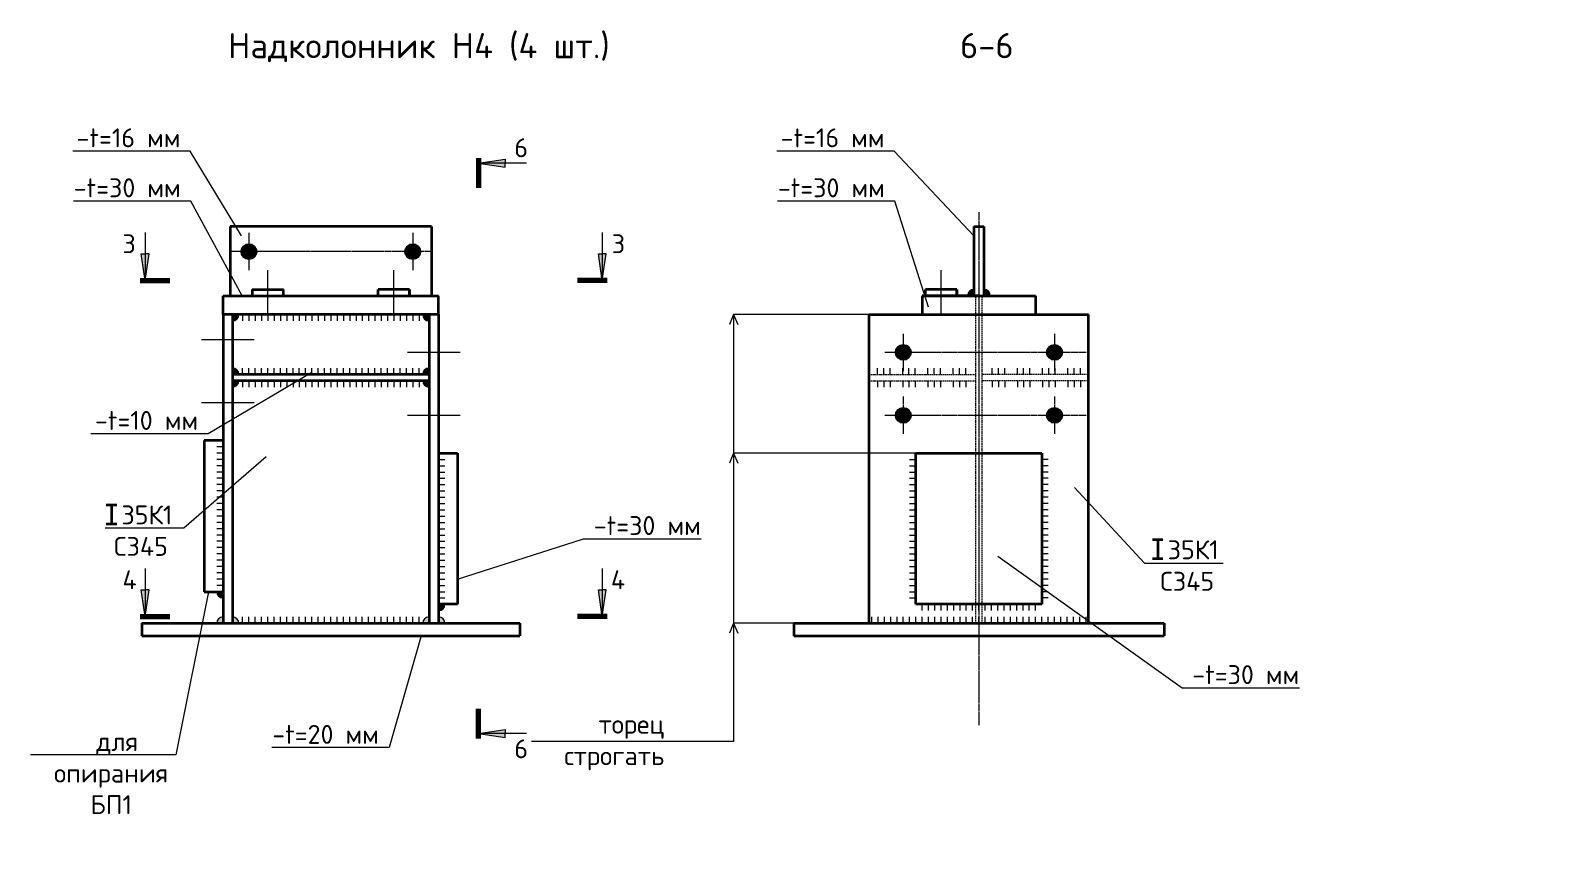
# Model space of a CAD drawing. Header units: millimetres. Extents: x 0 to 44639, y 0 to 10183.
# Drawn here: x 3799 to 6212, y 2952 to 4256 of the extents above; entities that cross this region are included whole.
import ezdxf
from ezdxf import colors
from ezdxf.entities.mleader import LeaderData, LeaderLine
from ezdxf.math import Vec2, Vec3

# ---------------------------------------------------------------- set-up
doc = ezdxf.new("R2010")
doc.units = ezdxf.units.MM
doc.linetypes.add('JIS_02_2.0', pattern=[3, 2, -1])
doc.linetypes.add('JIS_08_11', pattern=[12.8, 11, -0.6, 0.6, -0.6])
for name, color, linetype, lineweight in [('НАДПИСИ', 11, 'Continuous', 13), ('ОСЕВАЯ', 50, 'JIS_08_11', 13), ('ОСНОВНАЯ', 213, 'Continuous', 35), ('ШТРИХОВАЯ', 84, 'JIS_02_2.0', 13)]:
    doc.layers.add(name, color=color, linetype=linetype, lineweight=lineweight)
doc.styles.add('ОСК', font='isocpeur.ttf')

# ---------------------------------------------------------------- blocks, each defined once
blk = doc.blocks.new('_None')
blk = doc.blocks.new('A$C6A7E4B16')
at = {"layer": 'ОСНОВНАЯ'}
for p, q in [((0, 30), (16.7, 30)), ((8.4, 30), (8.4, 0)), ((0, 0), (16.7, 0))]:
    blk.add_line(p, q, dxfattribs=at)

msp = doc.modelspace()

# ---------------------------------------------------------------- hatches: boundary and pattern name
at = {"layer": 'НАДПИСИ'}
h = msp.add_hatch(color=256, dxfattribs=at)
h.paths.add_polyline_path([(4510.4, 4045.3), (4552.5, 4045.3), (4552.5, 4051.5)])
h.paths.add_polyline_path([(4510.4, 4045.3), (4552.5, 4039), (4552.5, 4045.3)])
h = msp.add_hatch(color=256, dxfattribs=at)
h.paths.add_polyline_path([(3981.3, 3859.1), (3981.3, 3901.2), (3975.1, 3901.2)])
h.paths.add_polyline_path([(3981.3, 3859.1), (3987.6, 3901.2), (3981.3, 3901.2)])
h = msp.add_hatch(color=256, dxfattribs=at)
h.paths.add_polyline_path([(4706.8, 3859.1), (4706.8, 3901.2), (4713, 3901.2)])
h.paths.add_polyline_path([(4706.8, 3859.1), (4700.6, 3901.2), (4706.8, 3901.2)])
h = msp.add_hatch(color=256, dxfattribs=at)
h.dxf.hatch_style = 1
h.paths.add_polyline_path([(5296.6, 3844.8, 0.414214), (5286.6, 3834.8), (5296.6, 3834.8)])
h = msp.add_hatch(color=256, dxfattribs=at)
h.dxf.hatch_style = 1
h.paths.add_polyline_path([(5312.6, 3844.8, -0.414214), (5322.6, 3834.8), (5312.6, 3834.8)])
h = msp.add_hatch(color=256, dxfattribs=at)
h.dxf.hatch_style = 1
h.paths.add_polyline_path([(4119.9, 3794.8, 0.414214), (4129.9, 3804.8), (4119.9, 3804.8)])
h = msp.add_hatch(color=256, dxfattribs=at)
h.dxf.hatch_style = 1
h.paths.add_polyline_path([(4431.9, 3794.8, -0.414214), (4421.9, 3804.8), (4431.9, 3804.8)])
h = msp.add_hatch(color=256, dxfattribs=at)
h.dxf.hatch_style = 1
h.paths.add_polyline_path([(4119.9, 3719.8, -0.414214), (4129.9, 3709.8), (4119.9, 3709.8)])
h = msp.add_hatch(color=256, dxfattribs=at)
h.dxf.hatch_style = 1
h.paths.add_polyline_path([(4431.9, 3719.8, 0.414214), (4421.9, 3709.8), (4431.9, 3709.8)])
h = msp.add_hatch(color=256, dxfattribs=at)
h.dxf.hatch_style = 1
h.paths.add_polyline_path([(4119.9, 3689.8, 0.414214), (4129.9, 3699.8), (4119.9, 3699.8)])
h = msp.add_hatch(color=256, dxfattribs=at)
h.dxf.hatch_style = 1
h.paths.add_polyline_path([(4431.9, 3689.8, -0.414214), (4421.9, 3699.8), (4431.9, 3699.8)])
h = msp.add_hatch(color=256, dxfattribs=at)
h.paths.add_polyline_path([(3981.3, 3325.5), (3981.3, 3367.7), (3975.1, 3367.7)])
h.paths.add_polyline_path([(3981.3, 3325.5), (3987.6, 3367.7), (3981.3, 3367.7)])
h = msp.add_hatch(color=256, dxfattribs=at)
h.dxf.hatch_style = 1
h.paths.add_polyline_path([(4104.9, 3354.8, -0.414214), (4094.9, 3364.8), (4104.9, 3364.8)])
h = msp.add_hatch(color=256, dxfattribs=at)
h.paths.add_polyline_path([(4706.8, 3325.5), (4706.8, 3367.7), (4713, 3367.7)])
h.paths.add_polyline_path([(4706.8, 3325.5), (4700.6, 3367.7), (4706.8, 3367.7)])
h = msp.add_hatch(color=256, dxfattribs=at)
h.dxf.hatch_style = 1
h.paths.add_polyline_path([(4446.9, 3334.8, 0.414214), (4456.9, 3344.8), (4446.9, 3344.8)])
h = msp.add_hatch(color=256, dxfattribs=at)
h.dxf.hatch_style = 1
h.paths.add_polyline_path([(4104.9, 3314.8), (4104.9, 3324.8, 0.414214), (4094.9, 3314.8)])
h.paths.add_polyline_path([(4129.9, 3314.8, 0.414214), (4119.9, 3324.8), (4119.9, 3314.8)])
h = msp.add_hatch(color=256, dxfattribs=at)
h.dxf.hatch_style = 1
h.paths.add_polyline_path([(4446.9, 3324.8, -0.414214), (4456.9, 3314.8), (4446.9, 3314.8)])
h.paths.add_polyline_path([(4431.9, 3324.8), (4431.9, 3314.8), (4421.9, 3314.8, -0.414214)])
h = msp.add_hatch(color=256, dxfattribs=at)
h.paths.add_polyline_path([(4510.4, 3139.7), (4552.5, 3139.7), (4552.5, 3133.5)])
h.paths.add_polyline_path([(4510.4, 3139.7), (4552.5, 3145.9), (4552.5, 3139.7)])
at = {"layer": 'ОСНОВНАЯ'}
h = msp.add_hatch(color=256, dxfattribs=at)
h.dxf.hatch_style = 1
edge = h.paths.add_edge_path()
edge.add_arc((4145.9, 3904.8), 11.5, 0, 90)
edge.add_line((4145.9, 3916.3), (4145.9, 3904.8))
edge.add_line((4145.9, 3904.8), (4157.4, 3904.8))
edge = h.paths.add_edge_path()
edge.add_arc((4145.9, 3904.8), 11.5, 270, 360)
edge.add_line((4157.4, 3904.8), (4145.9, 3904.8))
edge.add_line((4145.9, 3904.8), (4145.9, 3893.3))
edge = h.paths.add_edge_path()
edge.add_arc((4145.9, 3904.8), 11.5, 180, 270)
edge.add_line((4145.9, 3893.3), (4145.9, 3904.8))
edge.add_line((4145.9, 3904.8), (4134.4, 3904.8))
edge = h.paths.add_edge_path()
edge.add_arc((4145.9, 3904.8), 11.5, 90, 180)
edge.add_line((4134.4, 3904.8), (4145.9, 3904.8))
edge.add_line((4145.9, 3904.8), (4145.9, 3916.3))
h = msp.add_hatch(color=256, dxfattribs=at)
h.dxf.hatch_style = 1
edge = h.paths.add_edge_path()
edge.add_arc((4405.9, 3904.8), 11.5, 450, 540, ccw=False)
edge.add_line((4405.9, 3916.3), (4405.9, 3904.8))
edge.add_line((4405.9, 3904.8), (4394.4, 3904.8))
edge = h.paths.add_edge_path()
edge.add_arc((4405.9, 3904.8), 11.5, 180, 270, ccw=False)
edge.add_line((4394.4, 3904.8), (4405.9, 3904.8))
edge.add_line((4405.9, 3904.8), (4405.9, 3893.3))
edge = h.paths.add_edge_path()
edge.add_arc((4405.9, 3904.8), 11.5, 270, 360, ccw=False)
edge.add_line((4405.9, 3893.3), (4405.9, 3904.8))
edge.add_line((4405.9, 3904.8), (4417.4, 3904.8))
edge = h.paths.add_edge_path()
edge.add_arc((4405.9, 3904.8), 11.5, 360, 450, ccw=False)
edge.add_line((4417.4, 3904.8), (4405.9, 3904.8))
edge.add_line((4405.9, 3904.8), (4405.9, 3916.3))
h = msp.add_hatch(color=256, dxfattribs=at)
h.dxf.hatch_style = 1
edge = h.paths.add_edge_path()
edge.add_arc((5184.6, 3744.8), 11.5, 0, 90)
edge.add_line((5184.6, 3756.3), (5184.6, 3744.8))
edge.add_line((5184.6, 3744.8), (5196.1, 3744.8))
edge = h.paths.add_edge_path()
edge.add_arc((5184.6, 3744.8), 11.5, 270, 360)
edge.add_line((5196.1, 3744.8), (5184.6, 3744.8))
edge.add_line((5184.6, 3744.8), (5184.6, 3733.3))
edge = h.paths.add_edge_path()
edge.add_arc((5184.6, 3744.8), 11.5, 180, 270)
edge.add_line((5184.6, 3733.3), (5184.6, 3744.8))
edge.add_line((5184.6, 3744.8), (5173.1, 3744.8))
edge = h.paths.add_edge_path()
edge.add_arc((5184.6, 3744.8), 11.5, 90, 180)
edge.add_line((5173.1, 3744.8), (5184.6, 3744.8))
edge.add_line((5184.6, 3744.8), (5184.6, 3756.3))
h = msp.add_hatch(color=256, dxfattribs=at)
h.dxf.hatch_style = 1
edge = h.paths.add_edge_path()
edge.add_arc((5424.6, 3744.8), 11.5, 450, 540, ccw=False)
edge.add_line((5424.6, 3756.3), (5424.6, 3744.8))
edge.add_line((5424.6, 3744.8), (5413.1, 3744.8))
edge = h.paths.add_edge_path()
edge.add_arc((5424.6, 3744.8), 11.5, 180, 270, ccw=False)
edge.add_line((5413.1, 3744.8), (5424.6, 3744.8))
edge.add_line((5424.6, 3744.8), (5424.6, 3733.3))
edge = h.paths.add_edge_path()
edge.add_arc((5424.6, 3744.8), 11.5, 270, 360, ccw=False)
edge.add_line((5424.6, 3733.3), (5424.6, 3744.8))
edge.add_line((5424.6, 3744.8), (5436.1, 3744.8))
edge = h.paths.add_edge_path()
edge.add_arc((5424.6, 3744.8), 11.5, 360, 450, ccw=False)
edge.add_line((5436.1, 3744.8), (5424.6, 3744.8))
edge.add_line((5424.6, 3744.8), (5424.6, 3756.3))
h = msp.add_hatch(color=256, dxfattribs=at)
h.dxf.hatch_style = 1
edge = h.paths.add_edge_path()
edge.add_arc((5184.6, 3644.8), 11.5, 0, 90)
edge.add_line((5184.6, 3656.3), (5184.6, 3644.8))
edge.add_line((5184.6, 3644.8), (5196.1, 3644.8))
edge = h.paths.add_edge_path()
edge.add_arc((5184.6, 3644.8), 11.5, 270, 360)
edge.add_line((5196.1, 3644.8), (5184.6, 3644.8))
edge.add_line((5184.6, 3644.8), (5184.6, 3633.3))
edge = h.paths.add_edge_path()
edge.add_arc((5184.6, 3644.8), 11.5, 180, 270)
edge.add_line((5184.6, 3633.3), (5184.6, 3644.8))
edge.add_line((5184.6, 3644.8), (5173.1, 3644.8))
edge = h.paths.add_edge_path()
edge.add_arc((5184.6, 3644.8), 11.5, 90, 180)
edge.add_line((5173.1, 3644.8), (5184.6, 3644.8))
edge.add_line((5184.6, 3644.8), (5184.6, 3656.3))
h = msp.add_hatch(color=256, dxfattribs=at)
h.dxf.hatch_style = 1
edge = h.paths.add_edge_path()
edge.add_arc((5424.6, 3644.8), 11.5, 450, 540, ccw=False)
edge.add_line((5424.6, 3656.3), (5424.6, 3644.8))
edge.add_line((5424.6, 3644.8), (5413.1, 3644.8))
edge = h.paths.add_edge_path()
edge.add_arc((5424.6, 3644.8), 11.5, 180, 270, ccw=False)
edge.add_line((5413.1, 3644.8), (5424.6, 3644.8))
edge.add_line((5424.6, 3644.8), (5424.6, 3633.3))
edge = h.paths.add_edge_path()
edge.add_arc((5424.6, 3644.8), 11.5, 270, 360, ccw=False)
edge.add_line((5424.6, 3633.3), (5424.6, 3644.8))
edge.add_line((5424.6, 3644.8), (5436.1, 3644.8))
edge = h.paths.add_edge_path()
edge.add_arc((5424.6, 3644.8), 11.5, 360, 450, ccw=False)
edge.add_line((5436.1, 3644.8), (5424.6, 3644.8))
edge.add_line((5424.6, 3644.8), (5424.6, 3656.3))

# ---------------------------------------------------------------- linework, layer by layer
at = {"color": 7, "lineweight": 70}
for p, q in [((4510.4, 4053.2), (4510.4, 4006.1)), ((3973.4, 3859.1), (4020.5, 3859.1)), ((4714.7, 3859.1), (4667.7, 3859.1)), ((3973.4, 3325.5), (4020.5, 3325.5)), ((4714.7, 3325.5), (4667.7, 3325.5)), ((4510.4, 3131.8), (4510.4, 3178.8))]:
    msp.add_line(p, q, dxfattribs=at)
for p, q in [((4150.9, 3834.8), (4150.9, 3844.8)), ((4119.9, 3709.8), (4119.9, 3699.8))]:
    msp.add_line(p, q)
at = {"layer": 'НАДПИСИ'}
for p, q in [((4510.4, 4045.3), (4552.5, 4051.5)), ((4586.6, 4045.3), (4510.4, 4045.3)), ((4510.4, 4045.3), (4552.5, 4039)), ((4552.5, 4051.5), (4552.5, 4045.3)), ((4552.5, 4039), (4552.5, 4045.3)), ((3981.3, 3935.3), (3981.3, 3859.1)), ((4706.8, 3935.3), (4706.8, 3859.1)), ((3981.3, 3859.1), (3975.1, 3901.2)), ((3975.1, 3901.2), (3981.3, 3901.2)), ((3981.3, 3859.1), (3987.6, 3901.2)), ((3987.6, 3901.2), (3981.3, 3901.2)), ((4706.8, 3859.1), (4700.6, 3901.2)), ((4700.6, 3901.2), (4706.8, 3901.2)), ((4706.8, 3859.1), (4713, 3901.2)), ((4713, 3901.2), (4706.8, 3901.2)), ((4135.9, 3804.8), (4135.9, 3794.8)), ((4145.9, 3804.8), (4145.9, 3794.8)), ((4155.9, 3804.8), (4155.9, 3794.8)), ((4165.9, 3804.8), (4165.9, 3794.8)), ((4175.9, 3804.8), (4175.9, 3794.8)), ((4185.9, 3804.8), (4185.9, 3794.8)), ((4195.9, 3804.8), (4195.9, 3794.8)), ((4205.9, 3804.8), (4205.9, 3794.8)), ((4215.9, 3804.8), (4215.9, 3794.8)), ((4225.9, 3804.8), (4225.9, 3794.8)), ((4235.9, 3804.8), (4235.9, 3794.8)), ((4245.9, 3804.8), (4245.9, 3794.8)), ((4255.9, 3804.8), (4255.9, 3794.8)), ((4265.9, 3804.8), (4265.9, 3794.8)), ((4275.9, 3804.8), (4275.9, 3794.8)), ((4285.9, 3804.8), (4285.9, 3794.8)), ((4295.9, 3804.8), (4295.9, 3794.8)), ((4305.9, 3804.8), (4305.9, 3794.8)), ((4315.9, 3804.8), (4315.9, 3794.8)), ((4325.9, 3804.8), (4325.9, 3794.8)), ((4335.9, 3804.8), (4335.9, 3794.8)), ((4345.9, 3804.8), (4345.9, 3794.8)), ((4355.9, 3804.8), (4355.9, 3794.8)), ((4365.9, 3804.8), (4365.9, 3794.8)), ((4375.9, 3804.8), (4375.9, 3794.8)), ((4385.9, 3804.8), (4385.9, 3794.8)), ((4395.9, 3804.8), (4395.9, 3794.8)), ((4405.9, 3804.8), (4405.9, 3794.8)), ((4415.9, 3804.8), (4415.9, 3794.8)), ((4915.3, 3804.8), (4908.6, 3788.8)), ((4915.3, 3804.8), (4915.3, 3127)), ((4915.3, 3804.8), (4922, 3788.8)), ((5204.6, 3804.8), (4915.3, 3804.8)), ((4154.1, 3764.8), (4070.7, 3764.8)), ((4481.1, 3744.8), (4397.7, 3744.8)), ((4135.9, 3709.8), (4135.9, 3719.8)), ((4145.9, 3709.8), (4145.9, 3719.8)), ((4155.9, 3709.8), (4155.9, 3719.8)), ((4165.9, 3709.8), (4165.9, 3719.8)), ((4175.9, 3709.8), (4175.9, 3719.8)), ((4185.9, 3709.8), (4185.9, 3719.8)), ((4195.9, 3709.8), (4195.9, 3719.8)), ((4205.9, 3709.8), (4205.9, 3719.8)), ((4215.9, 3709.8), (4215.9, 3719.8)), ((4225.9, 3709.8), (4225.9, 3719.8)), ((4235.9, 3709.8), (4235.9, 3719.8)), ((4245.9, 3709.8), (4245.9, 3719.8)), ((4255.9, 3709.8), (4255.9, 3719.8)), ((4265.9, 3709.8), (4265.9, 3719.8)), ((4275.9, 3709.8), (4275.9, 3719.8)), ((4285.9, 3709.8), (4285.9, 3719.8)), ((4295.9, 3709.8), (4295.9, 3719.8)), ((4305.9, 3709.8), (4305.9, 3719.8)), ((4315.9, 3709.8), (4315.9, 3719.8)), ((4325.9, 3709.8), (4325.9, 3719.8)), ((4335.9, 3709.8), (4335.9, 3719.8)), ((4345.9, 3709.8), (4345.9, 3719.8)), ((4355.9, 3709.8), (4355.9, 3719.8)), ((4365.9, 3709.8), (4365.9, 3719.8)), ((4375.9, 3709.8), (4375.9, 3719.8)), ((4385.9, 3709.8), (4385.9, 3719.8)), ((4395.9, 3709.8), (4395.9, 3719.8)), ((4405.9, 3709.8), (4405.9, 3719.8)), ((4415.9, 3709.8), (4415.9, 3719.8)), ((5143.6, 3709.8), (5143.6, 3719.8)), ((5153.6, 3709.8), (5153.6, 3719.8)), ((5163.6, 3709.8), (5163.6, 3719.8)), ((5183.6, 3709.8), (5183.6, 3719.8)), ((5193.6, 3709.8), (5193.6, 3719.8)), ((5203.6, 3709.8), (5203.6, 3719.8)), ((5223.6, 3709.8), (5223.6, 3719.8)), ((5233.6, 3709.8), (5233.6, 3719.8)), ((5243.6, 3709.8), (5243.6, 3719.8)), ((5263.6, 3709.8), (5263.6, 3719.8)), ((5273.6, 3709.8), (5273.6, 3719.8)), ((5283.6, 3709.8), (5283.6, 3719.8)), ((5325.6, 3709.8), (5325.6, 3719.8)), ((5335.6, 3709.8), (5335.6, 3719.8)), ((5345.6, 3709.8), (5345.6, 3719.8)), ((5365.6, 3709.8), (5365.6, 3719.8)), ((5375.6, 3709.8), (5375.6, 3719.8)), ((5385.6, 3709.8), (5385.6, 3719.8)), ((5405.6, 3709.8), (5405.6, 3719.8)), ((5415.6, 3709.8), (5415.6, 3719.8)), ((5425.6, 3709.8), (5425.6, 3719.8)), ((5445.6, 3709.8), (5445.6, 3719.8)), ((5455.6, 3709.8), (5455.6, 3719.8)), ((5465.6, 3709.8), (5465.6, 3719.8)), ((4135.9, 3699.8), (4135.9, 3689.8)), ((4145.9, 3699.8), (4145.9, 3689.8)), ((4155.9, 3699.8), (4155.9, 3689.8)), ((4165.9, 3699.8), (4165.9, 3689.8)), ((4175.9, 3699.8), (4175.9, 3689.8)), ((4185.9, 3699.8), (4185.9, 3689.8)), ((4195.9, 3699.8), (4195.9, 3689.8)), ((4205.9, 3699.8), (4205.9, 3689.8)), ((4215.9, 3699.8), (4215.9, 3689.8)), ((4225.9, 3699.8), (4225.9, 3689.8)), ((4235.9, 3699.8), (4235.9, 3689.8)), ((4245.9, 3699.8), (4245.9, 3689.8)), ((4255.9, 3699.8), (4255.9, 3689.8)), ((4265.9, 3699.8), (4265.9, 3689.8)), ((4275.9, 3699.8), (4275.9, 3689.8)), ((4285.9, 3699.8), (4285.9, 3689.8)), ((4295.9, 3699.8), (4295.9, 3689.8)), ((4305.9, 3699.8), (4305.9, 3689.8)), ((4315.9, 3699.8), (4315.9, 3689.8)), ((4325.9, 3699.8), (4325.9, 3689.8)), ((4335.9, 3699.8), (4335.9, 3689.8)), ((4345.9, 3699.8), (4345.9, 3689.8)), ((4355.9, 3699.8), (4355.9, 3689.8)), ((4365.9, 3699.8), (4365.9, 3689.8)), ((4375.9, 3699.8), (4375.9, 3689.8)), ((4385.9, 3699.8), (4385.9, 3689.8)), ((4395.9, 3699.8), (4395.9, 3689.8)), ((4405.9, 3699.8), (4405.9, 3689.8)), ((4415.9, 3699.8), (4415.9, 3689.8)), ((5143.6, 3699.8), (5143.6, 3689.8)), ((5153.6, 3699.8), (5153.6, 3689.8)), ((5163.6, 3699.8), (5163.6, 3689.8)), ((5183.6, 3699.8), (5183.6, 3689.8)), ((5193.6, 3699.8), (5193.6, 3689.8)), ((5203.6, 3699.8), (5203.6, 3689.8)), ((5223.6, 3699.8), (5223.6, 3689.8)), ((5233.6, 3699.8), (5233.6, 3689.8)), ((5243.6, 3699.8), (5243.6, 3689.8)), ((5263.6, 3699.8), (5263.6, 3689.8)), ((5273.6, 3699.8), (5273.6, 3689.8)), ((5283.6, 3699.8), (5283.6, 3689.8)), ((5325.6, 3699.8), (5325.6, 3689.8)), ((5335.6, 3699.8), (5335.6, 3689.8)), ((5345.6, 3699.8), (5345.6, 3689.8)), ((5365.6, 3699.8), (5365.6, 3689.8)), ((5375.6, 3699.8), (5375.6, 3689.8)), ((5385.6, 3699.8), (5385.6, 3689.8)), ((5405.6, 3699.8), (5405.6, 3689.8)), ((5415.6, 3699.8), (5415.6, 3689.8)), ((5425.6, 3699.8), (5425.6, 3689.8)), ((5445.6, 3699.8), (5445.6, 3689.8)), ((5455.6, 3699.8), (5455.6, 3689.8)), ((5465.6, 3699.8), (5465.6, 3689.8)), ((4154.1, 3664.8), (4070.7, 3664.8)), ((4481.1, 3644.8), (4397.7, 3644.8)), ((4104.9, 3594.8), (4094.9, 3594.8)), ((4104.9, 3584.8), (4094.9, 3584.8)), ((4104.9, 3574.8), (4094.9, 3574.8)), ((4446.9, 3574.8), (4456.9, 3574.8)), ((4915.3, 3584.8), (4908.6, 3568.8)), ((4915.3, 3584.8), (4922, 3568.8)), ((5204.6, 3584.8), (4915.3, 3584.8)), ((5194.6, 3574.8), (5204.6, 3574.8)), ((5414.6, 3574.8), (5404.6, 3574.8)), ((4104.9, 3564.8), (4094.9, 3564.8)), ((4104.9, 3554.8), (4094.9, 3554.8)), ((4446.9, 3564.8), (4456.9, 3564.8)), ((4446.9, 3554.8), (4456.9, 3554.8)), ((5194.6, 3564.8), (5204.6, 3564.8)), ((5194.6, 3554.8), (5204.6, 3554.8)), ((5414.6, 3564.8), (5404.6, 3564.8)), ((5414.6, 3554.8), (5404.6, 3554.8)), ((4104.9, 3544.8), (4094.9, 3544.8)), ((4104.9, 3534.8), (4094.9, 3534.8)), ((4104.9, 3524.8), (4094.9, 3524.8)), ((4446.9, 3544.8), (4456.9, 3544.8)), ((4446.9, 3534.8), (4456.9, 3534.8)), ((4446.9, 3524.8), (4456.9, 3524.8)), ((5194.6, 3544.8), (5204.6, 3544.8)), ((5194.6, 3534.8), (5204.6, 3534.8)), ((5194.6, 3524.8), (5204.6, 3524.8)), ((5414.6, 3544.8), (5404.6, 3544.8)), ((5414.6, 3534.8), (5404.6, 3534.8)), ((5414.6, 3524.8), (5404.6, 3524.8)), ((4104.9, 3514.8), (4094.9, 3514.8)), ((4104.9, 3504.8), (4094.9, 3504.8)), ((4446.9, 3514.8), (4456.9, 3514.8)), ((4446.9, 3504.8), (4456.9, 3504.8)), ((5194.6, 3514.8), (5204.6, 3514.8)), ((5194.6, 3504.8), (5204.6, 3504.8)), ((5414.6, 3514.8), (5404.6, 3514.8)), ((5414.6, 3504.8), (5404.6, 3504.8)), ((4104.9, 3494.8), (4094.9, 3494.8)), ((4104.9, 3484.8), (4094.9, 3484.8)), ((4104.9, 3474.8), (4094.9, 3474.8)), ((4446.9, 3494.8), (4456.9, 3494.8)), ((4446.9, 3484.8), (4456.9, 3484.8)), ((4446.9, 3474.8), (4456.9, 3474.8)), ((5194.6, 3494.8), (5204.6, 3494.8)), ((5194.6, 3484.8), (5204.6, 3484.8)), ((5194.6, 3474.8), (5204.6, 3474.8)), ((5414.6, 3494.8), (5404.6, 3494.8)), ((5414.6, 3484.8), (5404.6, 3484.8)), ((5414.6, 3474.8), (5404.6, 3474.8)), ((4104.9, 3464.8), (4094.9, 3464.8)), ((4104.9, 3454.8), (4094.9, 3454.8)), ((4446.9, 3464.8), (4456.9, 3464.8)), ((4446.9, 3454.8), (4456.9, 3454.8)), ((5194.6, 3464.8), (5204.6, 3464.8)), ((5194.6, 3454.8), (5204.6, 3454.8)), ((5414.6, 3464.8), (5404.6, 3464.8)), ((5414.6, 3454.8), (5404.6, 3454.8)), ((4104.9, 3444.8), (4094.9, 3444.8)), ((4104.9, 3434.8), (4094.9, 3434.8)), ((4446.9, 3444.8), (4456.9, 3444.8)), ((4446.9, 3434.8), (4456.9, 3434.8)), ((5194.6, 3444.8), (5204.6, 3444.8)), ((5194.6, 3434.8), (5204.6, 3434.8)), ((5414.6, 3444.8), (5404.6, 3444.8)), ((5414.6, 3434.8), (5404.6, 3434.8)), ((4104.9, 3424.8), (4094.9, 3424.8)), ((4104.9, 3414.8), (4094.9, 3414.8)), ((4104.9, 3404.8), (4094.9, 3404.8)), ((4446.9, 3424.8), (4456.9, 3424.8)), ((4446.9, 3414.8), (4456.9, 3414.8)), ((4446.9, 3404.8), (4456.9, 3404.8)), ((5194.6, 3424.8), (5204.6, 3424.8)), ((5194.6, 3414.8), (5204.6, 3414.8)), ((5194.6, 3404.8), (5204.6, 3404.8)), ((5414.6, 3424.8), (5404.6, 3424.8)), ((5414.6, 3414.8), (5404.6, 3414.8)), ((5414.6, 3404.8), (5404.6, 3404.8)), ((3981.3, 3401.8), (3981.3, 3325.5)), ((4104.9, 3394.8), (4094.9, 3394.8)), ((4104.9, 3384.8), (4094.9, 3384.8)), ((4446.9, 3394.8), (4456.9, 3394.8)), ((4446.9, 3384.8), (4456.9, 3384.8)), ((4706.8, 3401.8), (4706.8, 3325.5)), ((5194.6, 3394.8), (5204.6, 3394.8)), ((5194.6, 3384.8), (5204.6, 3384.8)), ((5414.6, 3394.8), (5404.6, 3394.8)), ((5414.6, 3384.8), (5404.6, 3384.8)), ((3981.3, 3325.5), (3975.1, 3367.7)), ((3975.1, 3367.7), (3981.3, 3367.7)), ((3981.3, 3325.5), (3987.6, 3367.7)), ((3987.6, 3367.7), (3981.3, 3367.7)), ((4104.9, 3374.8), (4094.9, 3374.8)), ((4446.9, 3374.8), (4456.9, 3374.8)), ((4446.9, 3364.8), (4456.9, 3364.8)), ((4446.9, 3354.8), (4456.9, 3354.8)), ((4706.8, 3325.5), (4700.6, 3367.7)), ((4700.6, 3367.7), (4706.8, 3367.7)), ((4706.8, 3325.5), (4713, 3367.7)), ((4713, 3367.7), (4706.8, 3367.7)), ((5194.6, 3374.8), (5204.6, 3374.8)), ((5194.6, 3364.8), (5204.6, 3364.8)), ((5194.6, 3354.8), (5204.6, 3354.8)), ((5414.6, 3374.8), (5404.6, 3374.8)), ((5414.6, 3364.8), (5404.6, 3364.8)), ((5414.6, 3354.8), (5404.6, 3354.8)), ((5214.6, 3334.8), (5214.6, 3344.8)), ((5224.6, 3334.8), (5224.6, 3344.8)), ((5234.6, 3334.8), (5234.6, 3344.8)), ((5244.6, 3334.8), (5244.6, 3344.8)), ((5254.6, 3334.8), (5254.6, 3344.8)), ((5264.6, 3334.8), (5264.6, 3344.8)), ((5274.6, 3334.8), (5274.6, 3344.8)), ((5284.6, 3334.8), (5284.6, 3344.8)), ((5294.6, 3334.8), (5294.6, 3344.8)), ((5304.6, 3334.8), (5304.6, 3344.8)), ((5314.6, 3334.8), (5314.6, 3344.8)), ((5324.6, 3334.8), (5324.6, 3344.8)), ((5334.6, 3334.8), (5334.6, 3344.8)), ((5344.6, 3334.8), (5344.6, 3344.8)), ((5354.6, 3334.8), (5354.6, 3344.8)), ((5364.6, 3334.8), (5364.6, 3344.8)), ((5374.6, 3334.8), (5374.6, 3344.8)), ((5384.6, 3334.8), (5384.6, 3344.8)), ((5394.6, 3334.8), (5394.6, 3344.8)), ((4135.9, 3314.8), (4135.9, 3324.8)), ((4145.9, 3314.8), (4145.9, 3324.8)), ((4155.9, 3314.8), (4155.9, 3324.8)), ((4165.9, 3314.8), (4165.9, 3324.8)), ((4175.9, 3314.8), (4175.9, 3324.8)), ((4185.9, 3314.8), (4185.9, 3324.8)), ((4195.9, 3314.8), (4195.9, 3324.8)), ((4205.9, 3314.8), (4205.9, 3324.8)), ((4215.9, 3314.8), (4215.9, 3324.8)), ((4225.9, 3314.8), (4225.9, 3324.8)), ((4235.9, 3314.8), (4235.9, 3324.8)), ((4245.9, 3314.8), (4245.9, 3324.8)), ((4255.9, 3314.8), (4255.9, 3324.8)), ((4265.9, 3314.8), (4265.9, 3324.8)), ((4275.9, 3314.8), (4275.9, 3324.8)), ((4285.9, 3314.8), (4285.9, 3324.8)), ((4295.9, 3314.8), (4295.9, 3324.8)), ((4305.9, 3314.8), (4305.9, 3324.8)), ((4315.9, 3314.8), (4315.9, 3324.8)), ((4325.9, 3314.8), (4325.9, 3324.8)), ((4335.9, 3314.8), (4335.9, 3324.8)), ((4345.9, 3314.8), (4345.9, 3324.8)), ((4355.9, 3314.8), (4355.9, 3324.8)), ((4365.9, 3314.8), (4365.9, 3324.8)), ((4375.9, 3314.8), (4375.9, 3324.8)), ((4385.9, 3314.8), (4385.9, 3324.8)), ((4395.9, 3314.8), (4395.9, 3324.8)), ((4405.9, 3314.8), (4405.9, 3324.8)), ((4415.9, 3314.8), (4415.9, 3324.8)), ((4915.3, 3314.8), (4908.6, 3298.8)), ((5598.6, 3314.8), (4915.3, 3314.8)), ((4915.3, 3314.8), (4922, 3298.8)), ((5134.6, 3314.8), (5134.6, 3324.8)), ((5144.6, 3314.8), (5144.6, 3324.8)), ((5154.6, 3314.8), (5154.6, 3324.8)), ((5164.6, 3314.8), (5164.6, 3324.8)), ((5174.6, 3314.8), (5174.6, 3324.8)), ((5184.6, 3314.8), (5184.6, 3324.8)), ((5194.6, 3314.8), (5194.6, 3324.8)), ((5204.6, 3314.8), (5204.6, 3324.8)), ((5214.6, 3314.8), (5214.6, 3324.8)), ((5224.6, 3314.8), (5224.6, 3324.8)), ((5234.6, 3314.8), (5234.6, 3324.8)), ((5244.6, 3314.8), (5244.6, 3324.8)), ((5254.6, 3314.8), (5254.6, 3324.8)), ((5264.6, 3314.8), (5264.6, 3324.8)), ((5274.6, 3314.8), (5274.6, 3324.8)), ((5284.6, 3314.8), (5284.6, 3324.8)), ((5294.6, 3314.8), (5294.6, 3324.8)), ((5304.6, 3314.8), (5304.6, 3324.8)), ((5314.6, 3314.8), (5314.6, 3324.8)), ((5324.6, 3314.8), (5324.6, 3324.8)), ((5334.6, 3314.8), (5334.6, 3324.8)), ((5344.6, 3314.8), (5344.6, 3324.8)), ((5354.6, 3314.8), (5354.6, 3324.8)), ((5364.6, 3314.8), (5364.6, 3324.8)), ((5374.6, 3314.8), (5374.6, 3324.8)), ((5384.6, 3314.8), (5384.6, 3324.8)), ((5394.6, 3314.8), (5394.6, 3324.8)), ((5404.6, 3314.8), (5404.6, 3324.8)), ((5414.6, 3314.8), (5414.6, 3324.8)), ((5424.6, 3314.8), (5424.6, 3324.8)), ((5434.6, 3314.8), (5434.6, 3324.8)), ((5444.6, 3314.8), (5444.6, 3324.8)), ((5454.6, 3314.8), (5454.6, 3324.8)), ((5464.6, 3314.8), (5464.6, 3324.8)), ((5474.6, 3314.8), (5474.6, 3324.8)), ((4510.4, 3139.7), (4552.5, 3145.9)), ((4586.6, 3139.7), (4510.4, 3139.7)), ((4510.4, 3139.7), (4552.5, 3133.5)), ((4552.5, 3145.9), (4552.5, 3139.7)), ((4552.5, 3133.5), (4552.5, 3139.7)), ((4915.3, 3127), (4594.6, 3127))]:
    msp.add_line(p, q, dxfattribs=at)
for centre, start, end in [((5296.6, 3834.8), 90, 180), ((5312.6, 3834.8), 0, 90), ((4119.9, 3804.8), 270, 0), ((4431.9, 3804.8), 180, 270), ((4119.9, 3709.8), 0, 90), ((4431.9, 3709.8), 90, 180), ((4119.9, 3699.8), 270, 0), ((4431.9, 3699.8), 180, 270), ((4104.9, 3364.8), 180, 270), ((4446.9, 3344.8), 270, 0), ((4104.9, 3314.8), 90, 180), ((4119.9, 3314.8), 0, 90), ((4431.9, 3314.8), 90, 180), ((4446.9, 3314.8), 0, 90)]:
    msp.add_arc(centre, 10, start, end, dxfattribs=at)
at = {"layer": 'ОСЕВАЯ', "linetype": 'JIS_08_11'}
for p, q in [((5304.6, 3967.2), (5304.6, 3152.7)), ((4145.9, 3934.5), (4145.9, 3875.2)), ((4405.9, 3934.5), (4405.9, 3875.2)), ((4435.9, 3904.8), (4115.9, 3904.8)), ((4175.9, 3804.8), (4175.9, 3875.6)), ((4375.9, 3804.8), (4375.9, 3875.6)), ((5244.6, 3804.8), (5244.6, 3875.6)), ((5184.6, 3774.5), (5184.6, 3715.2)), ((5424.6, 3774.5), (5424.6, 3715.2)), ((5474.6, 3744.8), (5154.6, 3744.8)), ((5184.6, 3674.5), (5184.6, 3615.2)), ((5424.6, 3674.5), (5424.6, 3615.2)), ((5474.6, 3644.8), (5154.6, 3644.8))]:
    msp.add_line(p, q, dxfattribs=at)
at = {"layer": 'ОСНОВНАЯ'}
for p, q in [((4435.9, 3944.8), (4115.9, 3944.8)), ((4115.9, 3944.8), (4115.9, 3834.8)), ((4435.9, 3944.8), (4435.9, 3834.8)), ((5296.6, 3944.8), (5312.6, 3944.8)), ((5296.6, 3944.8), (5296.6, 3834.8)), ((5312.6, 3944.8), (5312.6, 3834.8)), ((4150.9, 3844.8), (4150.9, 3834.8)), ((4150.9, 3844.8), (4200.9, 3844.8)), ((4200.9, 3834.8), (4200.9, 3844.8)), ((4350.9, 3834.8), (4350.9, 3844.8)), ((4400.9, 3844.8), (4350.9, 3844.8)), ((4400.9, 3844.8), (4400.9, 3834.8)), ((4400.9, 3834.8), (4400.9, 3844.8)), ((5219.6, 3834.8), (5219.6, 3844.8)), ((5269.6, 3844.8), (5219.6, 3844.8)), ((5269.6, 3844.8), (5269.6, 3834.8)), ((5269.6, 3834.8), (5269.6, 3844.8)), ((4104.9, 3834.8), (4446.9, 3834.8)), ((4104.9, 3804.8), (4104.9, 3834.8)), ((4446.9, 3804.8), (4446.9, 3834.8)), ((5214.6, 3834.8), (5394.6, 3834.8)), ((5304.6, 3834.8), (5214.6, 3834.8)), ((5214.6, 3834.8), (5214.6, 3804.8)), ((5304.6, 3834.8), (5394.6, 3834.8)), ((5394.6, 3834.8), (5394.6, 3804.8)), ((4104.9, 3804.8), (4104.9, 3314.8)), ((4446.9, 3804.8), (4104.9, 3804.8)), ((4119.9, 3804.8), (4119.9, 3314.8)), ((4431.9, 3804.8), (4119.9, 3804.8)), ((4431.9, 3804.8), (4119.9, 3804.8)), ((4431.9, 3804.8), (4431.9, 3314.8)), ((4446.9, 3804.8), (4446.9, 3314.8)), ((5130.6, 3314.8), (5130.6, 3804.8)), ((5130.6, 3804.8), (5478.6, 3804.8)), ((5478.6, 3314.8), (5478.6, 3804.8)), ((4431.9, 3709.8), (4119.9, 3709.8)), ((4431.9, 3699.8), (4119.9, 3699.8)), ((4431.9, 3699.8), (4119.9, 3699.8)), ((4104.9, 3604.8), (4074.9, 3604.8)), ((4074.9, 3604.8), (4074.9, 3364.8)), ((4446.9, 3584.8), (4476.9, 3584.8)), ((4476.9, 3584.8), (4476.9, 3344.8)), ((5204.6, 3584.8), (5404.6, 3584.8)), ((5204.6, 3344.8), (5204.6, 3584.8)), ((5404.6, 3584.8), (5404.6, 3344.8)), ((4074.9, 3364.8), (4104.9, 3364.8)), ((4476.9, 3344.8), (4446.9, 3344.8)), ((5404.6, 3344.8), (5204.6, 3344.8)), ((3975.9, 3314.8), (4575.9, 3314.8)), ((3975.9, 3314.8), (3975.9, 3294.8)), ((4575.9, 3314.8), (4575.9, 3294.8)), ((5010.6, 3314.8), (5598.6, 3314.8)), ((5010.6, 3314.8), (5010.6, 3294.8)), ((5598.6, 3314.8), (5598.6, 3294.8)), ((3975.9, 3294.8), (4575.9, 3294.8)), ((5010.6, 3294.8), (5598.6, 3294.8))]:
    msp.add_line(p, q, dxfattribs=at)
for centre in [(4145.9, 3904.8), (4405.9, 3904.8), (5184.6, 3744.8), (5424.6, 3744.8), (5184.6, 3644.8), (5424.6, 3644.8)]:
    msp.add_circle(centre, 11.5, dxfattribs=at)
at = {"layer": 'ШТРИХОВАЯ'}
for p, q in [((5299.6, 3314.8), (5299.6, 3834.8)), ((5309.6, 3314.8), (5309.6, 3834.8)), ((5130.6, 3709.8), (5299.6, 3709.8)), ((5130.6, 3699.8), (5299.6, 3699.8)), ((5130.6, 3699.8), (5299.6, 3699.8)), ((5478.6, 3709.8), (5309.6, 3709.8)), ((5478.6, 3699.8), (5309.6, 3699.8)), ((5478.6, 3699.8), (5309.6, 3699.8))]:
    msp.add_line(p, q, dxfattribs=at)

# ---------------------------------------------------------------- block references
for p in [(3919.3, 3472.8), (5580, 3417.4)]:
    msp.add_blockref('A$C6A7E4B16', p)

# ---------------------------------------------------------------- texts
at = {"layer": 'НАДПИСИ', "style": 'ОСК'}
for s, insert, char_height, width, attachment_point in [('Надколонник Н4 (4 шт.)', (4112.8, 4251.9), 40, 930.256, 1), ('6-6', (5274.5, 4251.9), 40, 930.256, 1), ('6', (4567.2, 4084.7), 30, 74.751, 1), ('3', (3945.2, 3932.3), 30, 74.751, 1), ('3', (4743, 3932.3), 30, 74.751, 3), ('4', (3945.2, 3398.8), 30, 74.751, 1), ('4', (4743, 3398.8), 30, 74.751, 3), ('торец строгать', (4805.3, 3081.2), 30, 233.03, 9), ('6', (4567.2, 3100.3), 30, 74.751, 7)]:
    msp.add_mtext(s, dxfattribs=dict(at, insert=insert, char_height=char_height, width=width, attachment_point=attachment_point))

# ---------------------------------------------------------------- leaders
at = {"layer": 'НАДПИСИ'}
ml = msp.add_multileader_mtext('Standard', dxfattribs=at)
ml.set_content('-t=16 мм', color=256, style='ОСК')
ml.set_leader_properties(color=256, linetype='ByLayer', lineweight=-1)
ml.set_arrow_properties(name='NONE')
ml.build(insert=Vec2(0, 0))
ml.multileader.update_dxf_attribs({"has_dogleg": 0, "text_left_attachment_type": 6, "text_right_attachment_type": 6, "dogleg_length": 0, "arrow_head_size": 15, "scale": 10})
ctx = ml.context
ctx.base_point, ctx.scale, ctx.char_height, ctx.arrow_head_size, ctx.landing_gap_size, ctx.plane_origin = Vec3(3856.7, 4064.5), 10, 30, 15, 20, Vec3(4052.4, 3113.3)
ctx.left_attachment, ctx.right_attachment, ctx.text_align_type = 6, 6, 1
notes = []
notes.append((ctx, [(0, (1, 1, 0), (4052.7, 4064.5), (-1, 0), 0, [(3, [(4134, 3929.8)], 0, [])])]))
ctx.mtext.insert, ctx.mtext.alignment, ctx.mtext.flow_direction = Vec3(3954.7, 4100.5), 2, 5
ml = msp.add_multileader_mtext('Standard', dxfattribs=at)
ml.set_content('-t=16 мм', color=256, style='ОСК')
ml.set_leader_properties(color=256, linetype='ByLayer', lineweight=-1)
ml.set_arrow_properties(name='NONE')
ml.build(insert=Vec2(0, 0))
ml.multileader.update_dxf_attribs({"has_dogleg": 0, "text_left_attachment_type": 6, "text_right_attachment_type": 6, "dogleg_length": 0, "arrow_head_size": 15, "scale": 10})
ctx = ml.context
ctx.base_point, ctx.scale, ctx.char_height, ctx.arrow_head_size, ctx.landing_gap_size, ctx.plane_origin = Vec3(4974.3, 4064.5), 10, 30, 15, 20, Vec3(5170, 3113.3)
ctx.left_attachment, ctx.right_attachment, ctx.text_align_type = 6, 6, 1
notes.append((ctx, [(0, (1, 1, 0), (5170.3, 4064.5), (-1, 0), 0, [(3, [(5296.6, 3929.8)], 0, [])])]))
ctx.mtext.insert, ctx.mtext.alignment, ctx.mtext.flow_direction = Vec3(5072.3, 4100.5), 2, 5
ml = msp.add_multileader_mtext('Standard', dxfattribs=at)
ml.set_content('-t=30 мм', color=256, style='ОСК')
ml.set_leader_properties(color=256, linetype='ByLayer', lineweight=-1)
ml.set_arrow_properties(name='NONE')
ml.build(insert=Vec2(0, 0))
ml.multileader.update_dxf_attribs({"has_dogleg": 0, "text_left_attachment_type": 6, "text_right_attachment_type": 6, "dogleg_length": 0, "arrow_head_size": 15, "scale": 10})
ctx = ml.context
ctx.base_point, ctx.scale, ctx.char_height, ctx.arrow_head_size, ctx.landing_gap_size, ctx.plane_origin = Vec3(3851.7, 3985.1), 10, 30, 15, 20, Vec3(4053.4, 3033.8)
ctx.left_attachment, ctx.right_attachment, ctx.text_align_type = 6, 6, 1
notes.append((ctx, [(0, (1, 1, 0), (4053.7, 3985.1), (-1, 0), 0, [(3, [(4135, 3834.8)], 0, [])])]))
ctx.mtext.insert, ctx.mtext.alignment, ctx.mtext.flow_direction = Vec3(3952.7, 4021.1), 2, 5
ml = msp.add_multileader_mtext('Standard', dxfattribs=at)
ml.set_content('-t=30 мм', color=256, style='ОСК')
ml.set_leader_properties(color=256, linetype='ByLayer', lineweight=-1)
ml.set_arrow_properties(name='NONE')
ml.build(insert=Vec2(0, 0))
ml.multileader.update_dxf_attribs({"has_dogleg": 0, "text_left_attachment_type": 6, "text_right_attachment_type": 6, "dogleg_length": 0, "arrow_head_size": 15, "scale": 10})
ctx = ml.context
ctx.base_point, ctx.scale, ctx.char_height, ctx.arrow_head_size, ctx.landing_gap_size, ctx.plane_origin = Vec3(4969.3, 3985.1), 10, 30, 15, 20, Vec3(5171, 3033.8)
ctx.left_attachment, ctx.right_attachment, ctx.text_align_type = 6, 6, 1
notes.append((ctx, [(0, (1, 1, 0), (5171.3, 3985.1), (-1, 0), 0, [(3, [(5224.6, 3816.4)], 0, [])])]))
ctx.mtext.insert, ctx.mtext.alignment, ctx.mtext.flow_direction = Vec3(5070.3, 4021.1), 2, 5
ml = msp.add_multileader_mtext('Standard', dxfattribs=at)
ml.set_content('отв. %%C23\\P(4 шт.)', color=256, style='ОСК')
ml.set_leader_properties(color=256, linetype='ByLayer', lineweight=-1)
ml.set_arrow_properties(name='NONE')
ml.build(insert=Vec2(0, 0))
ml.multileader.update_dxf_attribs({"has_dogleg": 0, "text_left_attachment_type": 6, "text_right_attachment_type": 6, "dogleg_length": 0, "arrow_head_size": 15, "scale": 10})
ctx = ml.context
ctx.base_point, ctx.scale, ctx.char_height, ctx.arrow_head_size, ctx.landing_gap_size, ctx.plane_origin = Vec3(6302.5, 3940.1), 10, 30, 15, 20, Vec3(6354.7, 2915.4)
ctx.left_attachment, ctx.right_attachment, ctx.text_align_type = 6, 6, 1
notes.append((ctx, [(0, (1, 1, 0), (6501.5, 3940.1), (-1, 0), 0, [(3, [(6792.9, 3678.2), (6592.9, 3678.2)], 0, [])])]))
ctx.mtext.insert, ctx.mtext.width, ctx.mtext.alignment, ctx.mtext.flow_direction = Vec3(6402, 3976.1), 205.412, 2, 5
ml = msp.add_multileader_mtext('Standard', dxfattribs=at)
ml.set_content('-t=10 мм', color=256, style='ОСК')
ml.set_leader_properties(color=256, linetype='ByLayer', lineweight=-1)
ml.set_arrow_properties(name='NONE')
ml.build(insert=Vec2(0, 0))
ml.multileader.update_dxf_attribs({"has_dogleg": 0, "text_left_attachment_type": 6, "text_right_attachment_type": 6, "dogleg_length": 0, "arrow_head_size": 15, "scale": 10})
ctx = ml.context
ctx.base_point, ctx.scale, ctx.char_height, ctx.arrow_head_size, ctx.landing_gap_size, ctx.plane_origin = Vec3(3885.4, 3615.7), 10, 30, 15, 20, Vec3(4099.4, 2624.8)
ctx.left_attachment, ctx.right_attachment, ctx.text_align_type = 6, 6, 1
notes.append((ctx, [(0, (1, 1, 0), (4081.4, 3615.7), (-1, 0), 0, [(3, [(4245.9, 3713)], 0, [])])]))
ctx.mtext.insert, ctx.mtext.alignment, ctx.mtext.flow_direction = Vec3(3983.4, 3651.7), 2, 5
ml = msp.add_multileader_mtext('Standard', dxfattribs=at)
ml.set_content(' 35К1\\PС345', color=256, style='ОСК')
ml.set_leader_properties(color=256, linetype='ByLayer', lineweight=-1)
ml.set_arrow_properties(name='NONE')
ml.build(insert=Vec2(0, 0))
ml.multileader.update_dxf_attribs({"has_dogleg": 0, "text_left_attachment_type": 6, "text_right_attachment_type": 6, "dogleg_length": 0, "arrow_head_size": 15, "scale": 10})
ctx = ml.context
ctx.base_point, ctx.scale, ctx.char_height, ctx.arrow_head_size, ctx.landing_gap_size, ctx.plane_origin = Vec3(3906.5, 3465.7), 10, 30, 15, 20, Vec3(3886.9, 2523.4)
ctx.left_attachment, ctx.right_attachment, ctx.text_align_type = 6, 6, 1
notes.append((ctx, [(0, (1, 1, 0), (4042.5, 3465.7), (-1, 0), 0, [(3, [(4173.3, 3579.1)], 0, [])])]))
ctx.mtext.insert, ctx.mtext.alignment, ctx.mtext.flow_direction = Vec3(3974.5, 3501.7), 2, 5
ml = msp.add_multileader_mtext('Standard', dxfattribs=at)
ml.set_content(' 35К1\\PС345', color=256, style='ОСК')
ml.set_leader_properties(color=256, linetype='ByLayer', lineweight=-1)
ml.set_arrow_properties(name='NONE')
ml.build(insert=Vec2(0, 0))
ml.multileader.update_dxf_attribs({"has_dogleg": 0, "text_left_attachment_type": 6, "text_right_attachment_type": 6, "dogleg_length": 0, "arrow_head_size": 15, "scale": 10})
ctx = ml.context
ctx.base_point, ctx.scale, ctx.char_height, ctx.arrow_head_size, ctx.landing_gap_size, ctx.plane_origin = Vec3(5567.2, 3410.3), 10, 30, 15, 20, Vec3(5547.6, 2468)
ctx.left_attachment, ctx.right_attachment, ctx.text_align_type = 6, 6, 1
notes.append((ctx, [(1, (1, 1, 0), (5567.2, 3410.3), (1, 0), 0, [(3, [(5456.1, 3530.3)], 0, [])])]))
ctx.mtext.insert, ctx.mtext.alignment, ctx.mtext.flow_direction = Vec3(5635.2, 3446.3), 2, 5
ml = msp.add_multileader_mtext('Standard', dxfattribs=at)
ml.set_content('-t=30 мм', color=256, style='ОСК')
ml.set_leader_properties(color=256, linetype='ByLayer', lineweight=-1)
ml.set_arrow_properties(name='NONE')
ml.build(insert=Vec2(0, 0))
ml.multileader.update_dxf_attribs({"has_dogleg": 0, "text_left_attachment_type": 6, "text_right_attachment_type": 6, "dogleg_length": 0, "arrow_head_size": 15, "scale": 10})
ctx = ml.context
ctx.base_point, ctx.scale, ctx.char_height, ctx.arrow_head_size, ctx.landing_gap_size, ctx.plane_origin = Vec3(4677.2, 3448.8), 10, 30, 15, 20, Vec3(4878.9, 2372.7)
ctx.left_attachment, ctx.right_attachment, ctx.text_align_type = 6, 6, 1
notes.append((ctx, [(1, (1, 1, 0), (4677.2, 3448.8), (1, 0), 0, [(3, [(4476.9, 3384.8)], 0, [])])]))
ctx.mtext.insert, ctx.mtext.alignment, ctx.mtext.flow_direction = Vec3(4778.2, 3484.8), 2, 5
ml = msp.add_multileader_mtext('Standard', dxfattribs=at)
ml.set_content('шайба 50х50х10\\P(см. прим. п. 5)', color=256, style='ОСК')
ml.set_leader_properties(color=256, linetype='ByLayer', lineweight=-1)
ml.set_arrow_properties(name='NONE')
ml.build(insert=Vec2(0, 0))
ml.multileader.update_dxf_attribs({"has_dogleg": 0, "text_left_attachment_type": 6, "text_right_attachment_type": 6, "dogleg_length": 0, "arrow_head_size": 15, "scale": 10})
ctx = ml.context
ctx.base_point, ctx.scale, ctx.char_height, ctx.arrow_head_size, ctx.landing_gap_size, ctx.plane_origin = Vec3(7080, 3329.6), 10, 30, 15, 20, Vec3(6957.2, 2397.4)
ctx.left_attachment, ctx.right_attachment, ctx.text_align_type = 6, 6, 1
notes.append((ctx, [(0, (1, 1, 0), (7411, 3329.6), (-1, 0), 0, [(3, [(7686, 3493.2), (7536, 3493.2)], 0, [])])]))
ctx.mtext.insert, ctx.mtext.width, ctx.mtext.alignment, ctx.mtext.flow_direction = Vec3(7245.5, 3368.6), 295.648, 2, 5
ml = msp.add_multileader_mtext('Standard', dxfattribs=at)
ml.set_content('-t=30 мм', color=256, style='ОСК')
ml.set_leader_properties(color=256, linetype='ByLayer', lineweight=-1)
ml.set_arrow_properties(name='NONE')
ml.build(insert=Vec2(0, 0))
ml.multileader.update_dxf_attribs({"has_dogleg": 0, "text_left_attachment_type": 6, "text_right_attachment_type": 6, "dogleg_length": 0, "arrow_head_size": 15, "scale": 10})
ctx = ml.context
ctx.base_point, ctx.scale, ctx.char_height, ctx.arrow_head_size, ctx.landing_gap_size, ctx.plane_origin = Vec3(5627.2, 3212.1), 10, 30, 15, 20, Vec3(5736.5, 2372.7)
ctx.left_attachment, ctx.right_attachment, ctx.text_align_type = 6, 6, 1
notes.append((ctx, [(1, (1, 1, 0), (5627.2, 3212.1), (1, 0), 0, [(3, [(5334.4, 3421.3)], 0, [])])]))
ctx.mtext.insert, ctx.mtext.alignment, ctx.mtext.flow_direction = Vec3(5728.2, 3248.1), 2, 5
ml = msp.add_multileader_mtext('Standard', dxfattribs=at)
ml.set_content(' для\\Pопирания \\PБП1', color=256, style='ОСК')
ml.set_leader_properties(color=256, linetype='ByLayer', lineweight=-1)
ml.set_arrow_properties(name='NONE')
ml.build(insert=Vec2(0, 0))
ml.multileader.update_dxf_attribs({"has_dogleg": 0, "text_left_attachment_type": 6, "text_right_attachment_type": 6, "dogleg_length": 0, "arrow_head_size": 15, "scale": 10})
ctx = ml.context
ctx.base_point, ctx.scale, ctx.char_height, ctx.arrow_head_size, ctx.landing_gap_size, ctx.plane_origin = Vec3(3824.7, 3105.7), 10, 30, 15, 20, Vec3(3846.2, 2302.2)
ctx.left_attachment, ctx.right_attachment, ctx.text_align_type = 6, 6, 1
notes.append((ctx, [(0, (1, 1, 0), (4029.7, 3105.7), (-1, 0), 0, [(3, [(4082, 3364.8)], 0, [])])]))
ctx.mtext.insert, ctx.mtext.alignment, ctx.mtext.flow_direction = Vec3(3927.2, 3141.7), 2, 5
ml = msp.add_multileader_mtext('Standard', dxfattribs=at)
ml.set_content('-t=20 мм', color=256, style='ОСК')
ml.set_leader_properties(color=256, linetype='ByLayer', lineweight=-1)
ml.set_arrow_properties(name='NONE')
ml.build(insert=Vec2(0, 0))
ml.multileader.update_dxf_attribs({"has_dogleg": 0, "text_left_attachment_type": 6, "text_right_attachment_type": 6, "dogleg_length": 0, "arrow_head_size": 15, "scale": 10})
ctx = ml.context
ctx.base_point, ctx.scale, ctx.char_height, ctx.arrow_head_size, ctx.landing_gap_size, ctx.plane_origin = Vec3(4166.6, 3117.2), 10, 30, 15, 20, Vec3(4294, 2141.5)
ctx.left_attachment, ctx.right_attachment, ctx.text_align_type = 6, 6, 1
notes.append((ctx, [(0, (1, 1, 0), (4368.6, 3117.2), (-1, 0), 0, [(3, [(4419.5, 3294.8)], 0, [])])]))
ctx.mtext.insert, ctx.mtext.alignment, ctx.mtext.flow_direction = Vec3(4267.6, 3153.2), 2, 5
for ctx, leaders in notes:
    for number, flags, end, landing, length, lines in leaders:
        leader = LeaderData()
        leader.index, (leader.has_last_leader_line, leader.has_dogleg_vector, leader.attachment_direction) = number, flags
        leader.last_leader_point, leader.dogleg_vector, leader.dogleg_length = Vec3(end), Vec3(landing), length
        for number, points, colour, breaks in lines:
            line = LeaderLine()
            line.index, line.vertices, line.color, line.breaks = number, Vec3.list(points), colors.encode_raw_color(colour), breaks
            leader.lines.append(line)
        ctx.leaders.append(leader)

doc.saveas('drawing.dxf')
